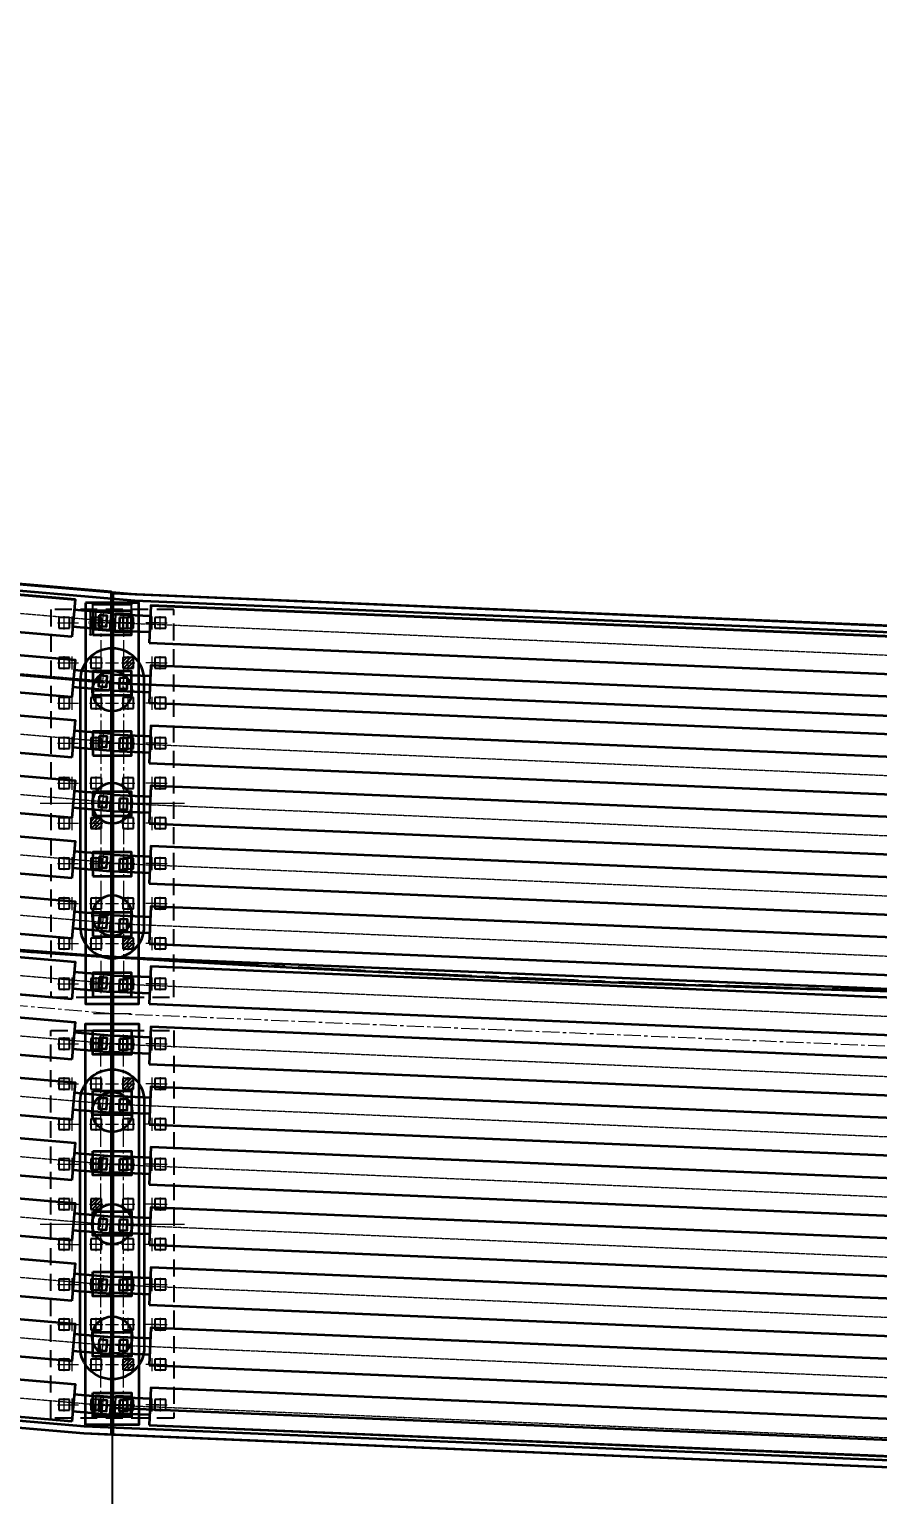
# Model space of a CAD drawing. Header units: millimetres. Extents: x 263685 to 14136308, y -2404013 to 2433772.
# Drawn here: x 6800423 to 6832170, y -488884 to -434065 of the extents above; entities that cross this region are included whole.
import ezdxf
from ezdxf import colors
from ezdxf.entities.mleader import LeaderData, LeaderLine
from ezdxf.math import Vec2, Vec3

# ---------------------------------------------------------------- set-up
doc = ezdxf.new("R2010")
doc.units = ezdxf.units.MM
for name, pattern in [('CENTER', [50.8, 31.75, -6.35, 6.35, -6.35]), ('невидимая', [9.525, 6.35, -3.175]), ('осевая', [2, 1.25, -0.25, 0.25, -0.25])]:
    doc.linetypes.add(name, pattern=pattern)
for name, color, linetype, lineweight in [('1-Бетон', 106, 'Continuous', 35), ('1-Оси', 1, 'CENTER', 20), ('ИС_Выноски', 3, 'Continuous', 18), ('ИС_Ось', 3, 'осевая', 18)]:
    doc.layers.add(name, color=color, linetype=linetype, lineweight=lineweight)
doc.layers.add('_Defpoints', color=8, linetype='Continuous', plot=False)
doc.layers.add('ИС_Невидимая', color=4, linetype='невидимая')
doc.layers.add('Штриховая', color=7, linetype='Continuous')
doc.styles.add('0', font='isocpeur.ttf', dxfattribs={"width": 0.8, "oblique": 15})
doc.styles.add('ISOCPEUR', font='isocpeur.ttf', dxfattribs={"width": 0.8, "oblique": 15, "height": 2.5})
doc.dimstyles.new('М25', dxfattribs={"dimscale": 25, "dimtxt": 2.5, "dimasz": 2, "dimexe": 1, "dimexo": 1, "dimgap": 1, "dimtad": 1, "dimdec": 0, "dimtxsty": '0', "dimblk1": 'OBLIQUE', "dimblk2": 'OBLIQUE', "dimsah": 1, "dimcen": 2.5, "dimdle": 1, "dimclrd": 256, "dimclre": 256, "dimclrt": 256, "dimaunit": 1, "dimadec": 0, "dimazin": 0, "dimtfac": 0.75, "dimtdec": 0, "dimtmove": 1, "dimatfit": 2, "dimldrblk": 'OBLIQUE', "dimfxl": 1, "dimtolj": 1, "dimtzin": 0, "dimlwd": -1, "dimlwe": -1, "dimarcsym": 0})
pattern_1 = [(176.87772, (98.23885, -49.14669), (-0.00518798, -0.09510861), [])]
pattern_2 = [(176.87772, (101.905245, -44.24796), (-0.00518798, -0.09510861), [])]
pattern_3 = [(176.87772, (94.08722, -51.25713), (-0.00518798, -0.09510861), [])]

# ---------------------------------------------------------------- blocks, each defined once
blk = doc.blocks.new('_None')
blk = doc.blocks.new('*U1427')
at = {"layer": 'ИС_Невидимая', "ltscale": 20}
blk.add_lwpolyline([(-0.2, -0.2), (0.2, -0.2), (0.2, 0.2), (-0.2, 0.2), (-0.2, -0.2)], dxfattribs=at)
at = {"layer": 'ИС_Ось', "ltscale": 50}
for points in [[(-0.25, 0), (0.25, 0)], [(0, -0.25), (0, 0.25)]]:
    blk.add_lwpolyline(points, dxfattribs=at)
blk = doc.blocks.new('*U1428')
at = {"color": 0, "linetype": 'ByBlock', "lineweight": -2, "transparency": 16777216}
for p in [(0, 0), (1.2, 0), (2.4, 0), (3.6, 0), (0, -1.5), (1.2, -1.5), (2.4, -1.5), (3.6, -1.5), (0, -3), (1.2, -3), (2.4, -3), (3.6, -3), (0, -4.5), (1.2, -4.5), (2.4, -4.5), (3.6, -4.5), (0, -6), (1.2, -6), (2.4, -6), (3.6, -6), (0, -7.5), (1.2, -7.5), (2.4, -7.5), (3.6, -7.5), (0, -9), (1.2, -9), (2.4, -9), (3.6, -9), (0, -10.5), (1.2, -10.5), (2.4, -10.5), (3.6, -10.5), (0, -12), (1.2, -12), (2.4, -12), (3.6, -12), (0, -13.5), (1.2, -13.5), (2.4, -13.5), (3.6, -13.5)]:
    blk.add_blockref('*U1427', p, dxfattribs=at)
blk = doc.blocks.new('*U1418')
at = {"layer": 'ИС_Невидимая', "ltscale": 20}
blk.add_lwpolyline([(-0.2, -0.2), (0.2, -0.2), (0.2, 0.2), (-0.2, 0.2), (-0.2, -0.2)], dxfattribs=at)
at = {"layer": 'ИС_Ось', "ltscale": 50}
for points in [[(-0.25, 0), (0.25, 0)], [(0, -0.25), (0, 0.25)]]:
    blk.add_lwpolyline(points, dxfattribs=at)
blk = doc.blocks.new('*U1439')
at = {"color": 0, "linetype": 'ByBlock', "lineweight": -2, "transparency": 16777216}
for p in [(0, 0), (1.2, 0), (2.4, 0), (3.6, 0), (0, -1.5), (1.2, -1.5), (2.4, -1.5), (3.6, -1.5), (0, -3), (1.2, -3), (2.4, -3), (3.6, -3), (0, -4.5), (1.2, -4.5), (2.4, -4.5), (3.6, -4.5), (0, -6), (1.2, -6), (2.4, -6), (3.6, -6), (0, -7.5), (1.2, -7.5), (2.4, -7.5), (3.6, -7.5), (0, -9), (1.2, -9), (2.4, -9), (3.6, -9), (0, -10.5), (1.2, -10.5), (2.4, -10.5), (3.6, -10.5), (0, -12), (1.2, -12), (2.4, -12), (3.6, -12), (0, -13.5), (1.2, -13.5), (2.4, -13.5), (3.6, -13.5)]:
    blk.add_blockref('*U1418', p, dxfattribs=at)
blk = doc.blocks.new('св поле кальм пл')
at = {"layer": 'Штриховая'}
h = blk.add_hatch(dxfattribs=at)
h.set_pattern_fill('ANSI31', color=256, scale=0.03)
h.set_pattern_definition(pattern_2)
h.paths.add_polyline_path([(30.663, -16.32), (30.396, -16.022), (30.098, -16.289), (30.366, -16.587)])
h = blk.add_hatch(dxfattribs=at)
h.set_pattern_fill('ANSI31', color=256, scale=0.03)
h.set_pattern_definition(pattern_1)
h.paths.add_polyline_path([(26.997, -21.219), (26.73, -20.921), (26.432, -21.188), (26.699, -21.486)])
h = blk.add_hatch(dxfattribs=at)
h.set_pattern_fill('ANSI31', color=256, scale=0.03)
h.set_pattern_definition(pattern_3)
h.paths.add_polyline_path([(22.845, -23.329), (22.578, -23.032), (22.28, -23.299), (22.547, -23.596)])
h = blk.add_hatch(dxfattribs=at)
h.set_pattern_fill('ANSI31', color=256, scale=0.03)
h.set_pattern_definition(pattern_3)
h.paths.add_polyline_path([(18.638, -27.101), (18.371, -26.803), (18.669, -26.536), (18.936, -26.834)])
h = blk.add_hatch(dxfattribs=at)
h.set_pattern_fill('ANSI31', color=256, scale=0.03)
h.set_pattern_definition(pattern_1)
h.paths.add_polyline_path([(16.089, -30.998), (15.822, -30.701), (16.12, -30.434), (16.387, -30.731)])
h = blk.add_hatch(dxfattribs=at)
h.set_pattern_fill('ANSI31', color=256, scale=0.03)
h.set_pattern_definition(pattern_2)
h.paths.add_polyline_path([(10.82, -34.11), (10.553, -33.812), (10.851, -33.545), (11.118, -33.843)])
at = {"layer": 'ИС_Невидимая', "ltscale": 0.1}
for points in [[(33.806, -17.129), (23.01, -26.808), (19.939, -23.383), (30.735, -13.704), (33.806, -17.129)], [(11.283, -37.322), (22.079, -27.643), (19.008, -24.218), (8.212, -33.897), (11.283, -37.322)]]:
    blk.add_lwpolyline(points, dxfattribs=at)
at = {"layer": 'ИС_Ось', "color": 1, "ltscale": 500}
blk.add_line((20.541, -24.992), (21.476, -26.034), dxfattribs=at)
at = {"layer": 'ИС_Ось', "color": 1, "lineweight": 40, "ltscale": 2, "true_color": 0xff0000, "flags": 128}
blk.add_lwpolyline([(34.634, -46.806, 0.046583), (-64.636, 63.963, 0.046583)], format="xyb", dxfattribs=at)
at = {"layer": 'ИС_Ось', "color": 1, "ltscale": 500}
for points in [[(32.27, -15.416), (21.082, -25.447)], [(28.408, -21.969), (25.337, -18.544)], [(9.747, -35.609), (20.935, -25.579)], [(16.681, -32.482), (13.61, -29.057)]]:
    blk.add_lwpolyline(points, dxfattribs=at)
at = {"color": 1, "rotation": 131.8774809}
for name, p in [('*U1439', (23.048, -26.102)), ('*U1428', (11.321, -36.616))]:
    blk.add_blockref(name, p, dxfattribs=at)
blk = doc.blocks.new('б33 план')
at = {"layer": '1-Бетон'}
blk.add_lwpolyline([(1400, 700), (31600, 700), (31600, -700), (1400, -700)], close=True, dxfattribs=at)
for points in [[(1400, 310), (0, 310), (0, -310), (1400, -310)], [(31600, 310), (33000, 310), (33000, -310), (31600, -310)]]:
    blk.add_lwpolyline(points, dxfattribs=at)
at = {"layer": 'ИС_Ось', "color": 3, "ltscale": 20}
for points in [[(0, 0), (33000, 0)], [(400, 310), (400, -310)], [(32600, 310), (32600, -310)]]:
    blk.add_lwpolyline(points, dxfattribs=at)
blk = doc.blocks.new('*U1908')
at = {"rotation": 182.4098864728825}
blk.add_blockref('б33 план', (16485, 694), dxfattribs=at)
blk = doc.blocks.new('*U1909')
at = {"layer": '_Defpoints', "color": 0, "linetype": 'ByBlock', "lineweight": -2, "transparency": 16777216}
for p in [(0, 0), (0, -2252), (0, -4504), (0, -6756), (0, -9008), (0, -11260), (0, -13512), (0, -15764), (0, -18016), (0, -20268), (0, -22520), (0, -24772), (0, -27024), (0, -29276)]:
    blk.add_blockref('*U1908', p, dxfattribs=at)
blk = doc.blocks.new('Б24 план')
at = {"layer": '1-Бетон'}
blk.add_lwpolyline([(1400, -700), (22600, -700), (22600, 700), (1400, 700)], close=True, dxfattribs=at)
for points in [[(1400, -310), (0, -310), (0, 310), (1400, 310)], [(22600, -310), (24000, -310), (24000, 310), (22600, 310)]]:
    blk.add_lwpolyline(points, dxfattribs=at)
at = {"layer": 'ИС_Ось', "color": 3, "ltscale": 20}
for points in [[(300, -310), (300, 310)], [(23700, -310), (23700, 310)], [(0, 0), (24000, 0)]]:
    blk.add_lwpolyline(points, dxfattribs=at)
blk = doc.blocks.new('*U1910')
at = {"rotation": 4.910079921255813}
blk.add_blockref('Б24 план', (-11956, -1027), dxfattribs=at)
blk = doc.blocks.new('*U1911')
at = {"layer": '_Defpoints', "color": 0, "linetype": 'ByBlock', "lineweight": -2, "transparency": 16777216}
for p in [(0, 0), (0, -2258), (0, -4516), (0, -6774), (0, -9032), (0, -11290), (0, -13548), (0, -15806), (0, -18064), (0, -20322), (0, -22580), (0, -24838), (0, -27096), (0, -29354)]:
    blk.add_blockref('*U1910', p, dxfattribs=at)
blk = doc.blocks.new('*U1370')
at = {"layer": '1-Бетон'}
blk.add_circle((0, 0), 750, dxfattribs=at)
blk = doc.blocks.new('*U1371')
at = {"layer": '1-Бетон', "color": 0, "linetype": 'ByBlock', "lineweight": -2, "transparency": 16777216}
for p in [(0, 0), (4200, 0), (8400, 0)]:
    blk.add_blockref('*U1370', p, dxfattribs=at)
blk = doc.blocks.new('*U1366')
at = {"layer": 'ИС_Ось', "ltscale": 500}
blk.add_line((0, -725), (0, 725), dxfattribs=at)
blk = doc.blocks.new('*U1367')
at = {"layer": '1-Бетон', "color": 0, "linetype": 'ByBlock', "lineweight": -2, "transparency": 16777216}
for p in [(0, 0), (2250, 0), (4500, 0), (6750, 0), (9000, 0), (11250, 0), (13500, 0)]:
    blk.add_blockref('*U1366', p, dxfattribs=at)
blk = doc.blocks.new('*U1368')
at = {"layer": 'ИС_Ось', "ltscale": 500}
blk.add_lwpolyline([(0, 500), (0, -1000)], dxfattribs=at)
blk = doc.blocks.new('*U1369')
at = {"color": 0, "linetype": 'ByBlock', "lineweight": -2, "transparency": 16777216}
for p in [(0, 0), (4200, 0), (8400, 0)]:
    blk.add_blockref('*U1368', p, dxfattribs=at)
blk = doc.blocks.new('*U1374')
at = {"layer": '1-Бетон'}
blk.add_circle((0, 0), 750, dxfattribs=at)
blk = doc.blocks.new('*U1375')
at = {"layer": '1-Бетон', "color": 0, "linetype": 'ByBlock', "lineweight": -2, "transparency": 16777216}
for p in [(0, 0), (4200, 0), (8400, 0)]:
    blk.add_blockref('*U1374', p, dxfattribs=at)
blk = doc.blocks.new('*U1372')
at = {"layer": 'ИС_Ось', "ltscale": 500}
blk.add_line((0, -725), (0, 725), dxfattribs=at)
blk = doc.blocks.new('*U1373')
at = {"layer": '1-Бетон', "color": 0, "linetype": 'ByBlock', "lineweight": -2, "transparency": 16777216}
for p in [(0, 0), (2250, 0), (4500, 0), (6750, 0), (9000, 0), (11250, 0), (13500, 0)]:
    blk.add_blockref('*U1372', p, dxfattribs=at)
blk = doc.blocks.new('_OBLIQUE')
at = {"color": 0, "linetype": 'ByBlock', "lineweight": -2}
blk.add_line((0.5, 0.5), (-0.5, -0.5), dxfattribs=at)
blk = doc.blocks.new('*D1912')
at = {"layer": '_Defpoints', "color": 2, "transparency": 16777216}
for p, q in [((6802776, -455579), (6804276, -455579)), ((6802801, -455792), (6802801, -455554)), ((6804251, -455792), (6804251, -455554))]:
    blk.add_line(p, q, dxfattribs=at)
at = {"layer": 'Defpoints', "color": 0, "transparency": 16777216}
for p in [(6802801, -455817), (6804251, -455579), (6804251, -455817)]:
    blk.add_point(p, dxfattribs=at)
at = {"layer": '_Defpoints', "color": 2, "transparency": 16777216, "xscale": 50, "yscale": 50, "zscale": 50, "rotation": 180}
blk.add_blockref('_OBLIQUE', (6802801, -455579), dxfattribs=at)
at = {"layer": '_Defpoints', "color": 2, "transparency": 16777216, "xscale": 50, "yscale": 50, "zscale": 50}
blk.add_blockref('_OBLIQUE', (6804251, -455579), dxfattribs=at)
at = {"layer": '_Defpoints', "color": 2, "transparency": 16777216, "insert": (6803526, -455523), "char_height": 62.5, "attachment_point": 5, "style": '0'}
blk.add_mtext('\\A1;1450', dxfattribs=at)
blk = doc.blocks.new('*D1913')
at = {"layer": '_Defpoints', "color": 2, "transparency": 16777216}
for p, q in [((6802776, -455817), (6802678, -455817)), ((6802703, -455792), (6802703, -456742)), ((6802776, -456717), (6802678, -456717))]:
    blk.add_line(p, q, dxfattribs=at)
at = {"layer": 'Defpoints', "color": 0, "transparency": 16777216}
for p in [(6802801, -455817), (6802703, -456717), (6802801, -456717)]:
    blk.add_point(p, dxfattribs=at)
at = {"layer": '_Defpoints', "color": 2, "transparency": 16777216, "xscale": 50, "yscale": 50, "zscale": 50}
for p, rotation in [((6802703, -455817), 90), ((6802703, -456717), 270)]:
    blk.add_blockref('_OBLIQUE', p, dxfattribs=dict(at, rotation=rotation))
at = {"layer": '_Defpoints', "color": 2, "transparency": 16777216, "insert": (6802647, -456267), "char_height": 62.5, "attachment_point": 5, "rotation": 90, "style": '0'}
blk.add_mtext('\\A1;900', dxfattribs=at)
blk = doc.blocks.new('мост план кальмиус')
at = {"layer": 'ИС_Выноски'}
ml = blk.add_multileader_mtext('Standard', dxfattribs=at)
ml.set_content('Ось опоры ОП2 \\PПК 70+5,09', color=256, style='ISOCPEUR')
ml.set_leader_properties(color=256, linetype='ByLayer')
ml.set_arrow_properties(name='NONE')
ml.build(insert=Vec2(0, 0))
ml.multileader.update_dxf_attribs({"text_left_attachment_type": 6, "text_right_attachment_type": 6, "dogleg_length": 0.36, "arrow_head_size": 600, "scale": 200})
ctx = ml.context
ctx.base_point, ctx.scale, ctx.char_height, ctx.arrow_head_size, ctx.landing_gap_size, ctx.plane_origin, ctx.plane_x_axis, ctx.plane_y_axis = Vec3(-49547.1, -28758.8), 200, 1200, 600, 125, Vec3(-42551.4, -9400.5), Vec3(0, 1), Vec3(-1, 0)
ctx.left_attachment, ctx.right_attachment, ctx.text_align_type = 6, 6, 1
notes = []
notes.append((ctx, [(1, (1, 1, 0), (-49547.1, -19064.7), (0, -1), 161, [(1, [(-49547.1, -16236.4)], 0, [])])]))
ctx.mtext.insert, ctx.mtext.text_direction, ctx.mtext.rotation, ctx.mtext.width, ctx.mtext.alignment, ctx.mtext.flow_direction = Vec3(-50987.1, -23992.3), Vec3(0, 1), 1.5707963, 12285.253, 2, 5
for ctx, leaders in notes:
    for number, flags, end, landing, length, lines in leaders:
        leader = LeaderData()
        leader.index, (leader.has_last_leader_line, leader.has_dogleg_vector, leader.attachment_direction) = number, flags
        leader.last_leader_point, leader.dogleg_vector, leader.dogleg_length = Vec3(end), Vec3(landing), length
        for number, points, colour, breaks in lines:
            line = LeaderLine()
            line.index, line.vertices, line.color, line.breaks = number, Vec3.list(points), colors.encode_raw_color(colour), breaks
            leader.lines.append(line)
        ctx.leaders.append(leader)

msp = doc.modelspace()

# ---------------------------------------------------------------- linework, layer by layer
at = {"layer": '1-Бетон', "color": 4}
for points in [[(6803501.425, -455113.6027), (6779525.5592, -453053.8968), (6779525.5592, -484616), (6802469.65, -486587.0687), (6803501.425, -486630.4912), (6803501.425, -455113.6027)], [(6802139.9436, -455398.1145), (6781017.7422, -453583.5598)], [(6836522.2504, -456542.2342), (6803551.425, -455167.3342), (6803551.425, -486632.5955), (6836177.1966, -488005.66), (6836522.2504, -488004.8387), (6836522.2504, -456542.2342)], [(6803214.6911, -458505.0406), (6779238.8253, -456445.3347)], [(6803393.0175, -458513.6593), (6836509.1209, -459907.374)], [(6779571.5768, -466921.3794), (6803500.4576, -468767.6356)], [(6836522.2504, -470133.704), (6803550.4091, -468770.7352)]]:
    msp.add_lwpolyline(points, dxfattribs=at)
at = {"layer": '1-Бетон'}
for points in [[(6779525.5592, -453053.8968), (6804390.0413, -455189.9414), (6836841.2633, -456555.66), (6869303.2375, -456555.66), (6901754.4595, -455189.9414), (6926618.9416, -453053.8968)], [(6868172.6887, -456805.66), (6836836.0049, -456805.66), (6804374.0786, -455439.4909), (6779525.5592, -453304.8176)], [(6804966.611, -455614.5606), (6835140.411, -456884.4332)], [(6802020.1145, -470340.9769), (6797301.2042, -469935.5873)], [(6926618.9416, -484365.0792), (6903658.8881, -486337.5192), (6869962.0458, -487755.66), (6836182.455, -487755.66), (6802485.6126, -486337.5192), (6779525.5592, -484365.0792)], [(6802020.1145, -486146.9769), (6780897.9131, -484332.4221)], [(6779525.5592, -484616), (6802469.65, -486587.0687), (6836177.1966, -488005.66), (6869967.3041, -488005.66), (6903674.8508, -486587.0687), (6926618.9416, -484616)], [(6836563.6054, -487005.6942), (6803591.8126, -485640.9785)], [(6835080.4515, -487559.1491), (6804907.1607, -486289.2979)]]:
    msp.add_lwpolyline(points, dxfattribs=at)
at = {"layer": '1-Бетон', "color": 3}
for points in [[(6802525.7753, -455517.7305), (6802525.7753, -470517.7305), (6804525.8414, -470517.7305), (6804525.8414, -455517.7305)], [(6802525.5871, -486268.197), (6802525.9635, -471268.0192), (6804526.0296, -471267.0411), (6804525.6532, -486267.219)]]:
    msp.add_lwpolyline(points, close=True, dxfattribs=at)
at = {"layer": '1-Бетон', "color": 5}
for points in [[(6802801.425, -456717.3748), (6804251.425, -456717.3748), (6804251.425, -455817.3748), (6802801.425, -455817.3748), (6802801.425, -456717.3748)], [(6803043.6612, -455977.5923), (6803009.4243, -456376.1244), (6803308.3234, -456401.802), (6803342.5603, -456003.2699), (6803043.6612, -455977.5923)], [(6803796.604, -456065.7631), (6803779.7848, -456465.4094), (6804079.5195, -456478.0238), (6804096.3387, -456078.3775), (6803796.604, -456065.7631)], [(6802801.425, -458975.3748), (6804251.425, -458975.3748), (6804251.425, -458075.3748), (6802801.425, -458075.3748), (6802801.425, -458975.3748)], [(6803043.6612, -458235.5923), (6803009.4243, -458634.1244), (6803308.3234, -458659.802), (6803342.5603, -458261.2699), (6803043.6612, -458235.5923)], [(6803796.604, -458323.7631), (6803779.7848, -458723.4094), (6804079.5195, -458736.0238), (6804096.3387, -458336.3775), (6803796.604, -458323.7631)], [(6802801.425, -461233.3748), (6804251.425, -461233.3748), (6804251.425, -460333.3748), (6802801.425, -460333.3748), (6802801.425, -461233.3748)], [(6803043.6612, -460493.5923), (6803009.4243, -460892.1244), (6803308.3234, -460917.802), (6803342.5603, -460519.2699), (6803043.6612, -460493.5923)], [(6803796.604, -460581.7631), (6803779.7848, -460981.4094), (6804079.5195, -460994.0238), (6804096.3387, -460594.3775), (6803796.604, -460581.7631)], [(6802801.425, -463491.3748), (6804251.425, -463491.3748), (6804251.425, -462591.3748), (6802801.425, -462591.3748), (6802801.425, -463491.3748)], [(6803043.6612, -462751.5923), (6803009.4243, -463150.1244), (6803308.3234, -463175.802), (6803342.5603, -462777.2699), (6803043.6612, -462751.5923)], [(6803796.604, -462839.7631), (6803779.7848, -463239.4094), (6804079.5195, -463252.0238), (6804096.3387, -462852.3775), (6803796.604, -462839.7631)], [(6802801.425, -465749.3748), (6804251.425, -465749.3748), (6804251.425, -464849.3748), (6802801.425, -464849.3748), (6802801.425, -465749.3748)], [(6803043.6612, -465009.5923), (6803009.4243, -465408.1244), (6803308.3234, -465433.802), (6803342.5603, -465035.2699), (6803043.6612, -465009.5923)], [(6803796.604, -465097.7631), (6803779.7848, -465497.4094), (6804079.5195, -465510.0238), (6804096.3387, -465110.3775), (6803796.604, -465097.7631)], [(6802801.425, -468007.3748), (6804251.425, -468007.3748), (6804251.425, -467107.3748), (6802801.425, -467107.3748), (6802801.425, -468007.3748)], [(6803043.6612, -467267.5923), (6803009.4243, -467666.1244), (6803308.3234, -467691.802), (6803342.5603, -467293.2699), (6803043.6612, -467267.5923)], [(6803796.604, -467355.7631), (6803779.7848, -467755.4094), (6804079.5195, -467768.0238), (6804096.3387, -467368.3775), (6803796.604, -467355.7631)], [(6802801.425, -470265.3748), (6804251.425, -470265.3748), (6804251.425, -469365.3748), (6802801.425, -469365.3748), (6802801.425, -470265.3748)], [(6803043.6612, -469525.5923), (6803009.4243, -469924.1244), (6803308.3234, -469949.802), (6803342.5603, -469551.2699), (6803043.6612, -469525.5923)], [(6803796.604, -469613.7631), (6803779.7848, -470013.4094), (6804079.5195, -470026.0238), (6804096.3387, -469626.3775), (6803796.604, -469613.7631)], [(6802801.425, -471519.3748), (6804251.425, -471519.3748), (6804251.425, -472419.3748), (6802801.425, -472419.3748), (6802801.425, -471519.3748)], [(6803043.6612, -471783.5923), (6803009.4243, -472182.1244), (6803308.3234, -472207.802), (6803342.5603, -471809.2699), (6803043.6612, -471783.5923)], [(6803796.604, -471829.7631), (6803779.7848, -472229.4094), (6804079.5195, -472242.0238), (6804096.3387, -471842.3775), (6803796.604, -471829.7631)], [(6802801.425, -473777.3748), (6804251.425, -473777.3748), (6804251.425, -474677.3748), (6802801.425, -474677.3748), (6802801.425, -473777.3748)], [(6803043.6612, -474041.5923), (6803009.4243, -474440.1244), (6803308.3234, -474465.802), (6803342.5603, -474067.2699), (6803043.6612, -474041.5923)], [(6803796.604, -474081.7631), (6803779.7848, -474481.4094), (6804079.5195, -474494.0238), (6804096.3387, -474094.3775), (6803796.604, -474081.7631)], [(6802801.425, -476035.3748), (6804251.425, -476035.3748), (6804251.425, -476935.3748), (6802801.425, -476935.3748), (6802801.425, -476035.3748)], [(6803043.6612, -476299.5923), (6803009.4243, -476698.1244), (6803308.3234, -476723.802), (6803342.5603, -476325.2699), (6803043.6612, -476299.5923)], [(6803796.604, -476333.7631), (6803779.7848, -476733.4094), (6804079.5195, -476746.0238), (6804096.3387, -476346.3775), (6803796.604, -476333.7631)], [(6802801.425, -478293.3748), (6804251.425, -478293.3748), (6804251.425, -479193.3748), (6802801.425, -479193.3748), (6802801.425, -478293.3748)], [(6803043.6612, -478557.5923), (6803009.4243, -478956.1244), (6803308.3234, -478981.802), (6803342.5603, -478583.2699), (6803043.6612, -478557.5923)], [(6803796.604, -478585.7631), (6803779.7848, -478985.4094), (6804079.5195, -478998.0238), (6804096.3387, -478598.3775), (6803796.604, -478585.7631)], [(6802801.425, -480551.3748), (6804251.425, -480551.3748), (6804251.425, -481451.3748), (6802801.425, -481451.3748), (6802801.425, -480551.3748)], [(6803043.6612, -480815.5923), (6803009.4243, -481214.1244), (6803308.3234, -481239.802), (6803342.5603, -480841.2699), (6803043.6612, -480815.5923)], [(6803796.604, -480837.7631), (6803779.7848, -481237.4094), (6804079.5195, -481250.0238), (6804096.3387, -480850.3775), (6803796.604, -480837.7631)], [(6802801.425, -482809.3748), (6804251.425, -482809.3748), (6804251.425, -483709.3748), (6802801.425, -483709.3748), (6802801.425, -482809.3748)], [(6803043.6612, -483073.5923), (6803009.4243, -483472.1244), (6803308.3234, -483497.802), (6803342.5603, -483099.2699), (6803043.6612, -483073.5923)], [(6803796.604, -483089.7631), (6803779.7848, -483489.4094), (6804079.5195, -483502.0238), (6804096.3387, -483102.3775), (6803796.604, -483089.7631)], [(6802801.425, -485067.3748), (6804251.425, -485067.3748), (6804251.425, -485967.3748), (6802801.425, -485967.3748), (6802801.425, -485067.3748)], [(6803043.6612, -485331.5923), (6803009.4243, -485730.1244), (6803308.3234, -485755.802), (6803342.5603, -485357.2699), (6803043.6612, -485331.5923)], [(6803796.604, -485341.7631), (6803779.7848, -485741.4094), (6804079.5195, -485754.0238), (6804096.3387, -485354.3775), (6803796.604, -485341.7631)]]:
    msp.add_lwpolyline(points, dxfattribs=at)
at = {"layer": '1-Бетон', "elevation": -5778.159}
for points in [[(6802326.4891, -458418.0641), (6802326.4891, -467618.0003, 0.9958479419), (6804726.4891, -467618.0003), (6804726.4891, -458418.0641, 0.9958479419)], [(6802326.4891, -483367.6855), (6802326.4891, -474167.7493, -0.9958479419), (6804726.4891, -474167.7493), (6804726.4891, -483367.6855, -0.9958479419)]]:
    msp.add_lwpolyline(points, format="xyb", close=True, dxfattribs=at)
at = {"layer": '1-Бетон', "color": 1}
msp.add_arc((6853073.4951, 329696.4885), 800001.3732, 266.0846828162, 273.2466191138, dxfattribs=at)
at = {"layer": '1-Оси', "color": 1, "ltscale": 20}
msp.add_lwpolyline([(6926618.9416, -468835.0921), (6902746.4591, -470885.9165), (6869622.2208, -472280.6612), (6836502.7045, -472279.837), (6803398.0417, -470885.9165), (6779525.5592, -468835.0921)], dxfattribs=at)
at = {"layer": '_Defpoints', "color": 2}
for points in [[(6802907.0505, -455815.3039), (6802847.136, -456512.7351), (6803444.9341, -456564.0904), (6803504.8487, -455866.6592)], [(6803653.0439, -455909.5886), (6803623.6102, -456608.9695), (6804223.0796, -456634.1983), (6804252.5132, -455934.8174)], [(6802907.0505, -485169.3039), (6802847.136, -485866.7351), (6803444.9341, -485918.0904), (6803504.8487, -485220.6592)], [(6803653.0439, -485185.5886), (6803623.6102, -485884.9695), (6804223.0796, -485910.1983), (6804252.5132, -485210.8174)]]:
    msp.add_lwpolyline(points, close=True, dxfattribs=at)
at = {"layer": 'ИС_Ось', "color": 1, "ltscale": 500}
msp.add_line((6804226.425, -470892.3748), (6802826.425, -470892.3748), dxfattribs=at)
for points in [[(6803526.425, -455243.5039), (6803526.425, -470793.7352)], [(6800826.425, -463017.7305), (6806226.425, -463017.7305)], [(6803526.425, -486541.2457), (6803526.425, -470991.0144)], [(6800826.425, -478767.13), (6806226.425, -478767.13)]]:
    msp.add_lwpolyline(points, dxfattribs=at)
at = {"layer": 'ИС_Ось', "ltscale": 50}
for points in [[(6802026.6247, -456518.3263), (6802026.6247, -456018.3263)], [(6803526.6247, -456518.3263), (6803526.6247, -456018.3263)], [(6805026.2245, -456518.3263), (6805026.2245, -456018.3263)], [(6801776.6247, -456268.3263), (6802276.6247, -456268.3263)], [(6803276.6247, -456268.3263), (6803776.6247, -456268.3263)], [(6805276.2245, -456268.3263), (6804776.2245, -456268.3263)], [(6802026.6247, -458018.3263), (6802026.6247, -457518.3263)], [(6803526.6247, -458018.3263), (6803526.6247, -457518.3263)], [(6805026.2245, -458018.3263), (6805026.2245, -457518.3263)], [(6801776.6247, -457768.3263), (6802276.6247, -457768.3263)], [(6803276.6247, -457768.3263), (6803776.6247, -457768.3263)], [(6805276.2245, -457768.3263), (6804776.2245, -457768.3263)], [(6801776.6251, -459268.4417), (6802276.6251, -459268.4417)], [(6802026.6251, -459518.4417), (6802026.6251, -459018.4417)], [(6803276.6251, -459268.4417), (6803776.6251, -459268.4417)], [(6803526.6251, -459518.4417), (6803526.6251, -459018.4417)], [(6805276.2249, -459268.4417), (6804776.2249, -459268.4417)], [(6805026.2249, -459518.4417), (6805026.2249, -459018.4417)], [(6801776.6251, -460768.4417), (6802276.6251, -460768.4417)], [(6802026.6251, -461018.4417), (6802026.6251, -460518.4417)], [(6803276.6251, -460768.4417), (6803776.6251, -460768.4417)], [(6803526.6251, -461018.4417), (6803526.6251, -460518.4417)], [(6805276.2249, -460768.4417), (6804776.2249, -460768.4417)], [(6805026.2249, -461018.4417), (6805026.2249, -460518.4417)], [(6802026.6251, -462518.4417), (6802026.6251, -462018.4417)], [(6803526.6251, -462518.4417), (6803526.6251, -462018.4417)], [(6805026.2249, -462518.4417), (6805026.2249, -462018.4417)], [(6801776.6251, -462268.4417), (6802276.6251, -462268.4417)], [(6803276.6251, -462268.4417), (6803776.6251, -462268.4417)], [(6805276.2249, -462268.4417), (6804776.2249, -462268.4417)], [(6801776.6251, -463768.4417), (6802276.6251, -463768.4417)], [(6802026.6251, -464018.4417), (6802026.6251, -463518.4417)], [(6803276.6251, -463768.4417), (6803776.6251, -463768.4417)], [(6803526.6251, -464018.4417), (6803526.6251, -463518.4417)], [(6805276.2249, -463768.4417), (6804776.2249, -463768.4417)], [(6805026.2249, -464018.4417), (6805026.2249, -463518.4417)], [(6801776.6247, -465268.3263), (6802276.6247, -465268.3263)], [(6802026.6247, -465518.3263), (6802026.6247, -465018.3263)], [(6803276.6247, -465268.3263), (6803776.6247, -465268.3263)], [(6803526.6247, -465518.3263), (6803526.6247, -465018.3263)], [(6805276.2245, -465268.3263), (6804776.2245, -465268.3263)], [(6805026.2245, -465518.3263), (6805026.2245, -465018.3263)], [(6801776.6247, -466768.3263), (6802276.6247, -466768.3263)], [(6802026.6247, -467018.3263), (6802026.6247, -466518.3263)], [(6803276.6247, -466768.3263), (6803776.6247, -466768.3263)], [(6803526.6247, -467018.3263), (6803526.6247, -466518.3263)], [(6805276.2245, -466768.3263), (6804776.2245, -466768.3263)], [(6805026.2245, -467018.3263), (6805026.2245, -466518.3263)], [(6802026.1242, -468518.4418), (6802026.1242, -468018.4418)], [(6803526.1242, -468518.4418), (6803526.1242, -468018.4418)], [(6805025.724, -468518.4418), (6805025.724, -468018.4418)], [(6801776.1242, -468268.4418), (6802276.1242, -468268.4418)], [(6803276.1242, -468268.4418), (6803776.1242, -468268.4418)], [(6805275.724, -468268.4418), (6804775.724, -468268.4418)], [(6801776.6247, -469768.3263), (6802276.6247, -469768.3263)], [(6802026.6247, -470018.3263), (6802026.6247, -469518.3263)], [(6803276.6247, -469768.3263), (6803776.6247, -469768.3263)], [(6803526.6247, -470018.3263), (6803526.6247, -469518.3263)], [(6805276.2245, -469768.3263), (6804776.2245, -469768.3263)], [(6805026.2245, -470018.3263), (6805026.2245, -469518.3263)], [(6802026.6251, -472268.7305), (6802026.6251, -471768.7305)], [(6803526.6251, -472268.7305), (6803526.6251, -471768.7305)], [(6805026.2249, -472268.7305), (6805026.2249, -471768.7305)], [(6801776.6251, -472018.7305), (6802276.6251, -472018.7305)], [(6803276.6251, -472018.7305), (6803776.6251, -472018.7305)], [(6805276.2249, -472018.7305), (6804776.2249, -472018.7305)], [(6801776.6247, -473518.615), (6802276.6247, -473518.615)], [(6802026.6247, -473768.615), (6802026.6247, -473268.615)], [(6803276.6247, -473518.615), (6803776.6247, -473518.615)], [(6803526.6247, -473768.615), (6803526.6247, -473268.615)], [(6805276.2245, -473518.615), (6804776.2245, -473518.615)], [(6805026.2245, -473768.615), (6805026.2245, -473268.615)], [(6801776.6247, -475018.615), (6802276.6247, -475018.615)], [(6802026.6247, -475268.615), (6802026.6247, -474768.615)], [(6803276.6247, -475018.615), (6803776.6247, -475018.615)], [(6803526.6247, -475268.615), (6803526.6247, -474768.615)], [(6805276.2245, -475018.615), (6804776.2245, -475018.615)], [(6805026.2245, -475268.615), (6805026.2245, -474768.615)], [(6802026.6251, -476768.7305), (6802026.6251, -476268.7305)], [(6803526.6251, -476768.7305), (6803526.6251, -476268.7305)], [(6805026.2249, -476768.7305), (6805026.2249, -476268.7305)], [(6801776.6251, -476518.7305), (6802276.6251, -476518.7305)], [(6803276.6251, -476518.7305), (6803776.6251, -476518.7305)], [(6805276.2249, -476518.7305), (6804776.2249, -476518.7305)], [(6801776.6251, -478018.7305), (6802276.6251, -478018.7305)], [(6802026.6251, -478268.7305), (6802026.6251, -477768.7305)], [(6803276.6251, -478018.7305), (6803776.6251, -478018.7305)], [(6803526.6251, -478268.7305), (6803526.6251, -477768.7305)], [(6805276.2249, -478018.7305), (6804776.2249, -478018.7305)], [(6805026.2249, -478268.7305), (6805026.2249, -477768.7305)], [(6801776.6251, -479518.7305), (6802276.6251, -479518.7305)], [(6802026.6251, -479768.7305), (6802026.6251, -479268.7305)], [(6803276.6251, -479518.7305), (6803776.6251, -479518.7305)], [(6803526.6251, -479768.7305), (6803526.6251, -479268.7305)], [(6805276.2249, -479518.7305), (6804776.2249, -479518.7305)], [(6805026.2249, -479768.7305), (6805026.2249, -479268.7305)], [(6801776.6251, -481018.7305), (6802276.6251, -481018.7305)], [(6802026.6251, -481268.7305), (6802026.6251, -480768.7305)], [(6803276.6251, -481018.7305), (6803776.6251, -481018.7305)], [(6803526.6251, -481268.7305), (6803526.6251, -480768.7305)], [(6805276.2249, -481018.7305), (6804776.2249, -481018.7305)], [(6805026.2249, -481268.7305), (6805026.2249, -480768.7305)], [(6802026.6251, -482768.7305), (6802026.6251, -482268.7305)], [(6803526.6251, -482768.7305), (6803526.6251, -482268.7305)], [(6805026.2249, -482768.7305), (6805026.2249, -482268.7305)], [(6801776.6251, -482518.7305), (6802276.6251, -482518.7305)], [(6803276.6251, -482518.7305), (6803776.6251, -482518.7305)], [(6805276.2249, -482518.7305), (6804776.2249, -482518.7305)], [(6801776.6247, -484018.615), (6802276.6247, -484018.615)], [(6802026.6247, -484268.615), (6802026.6247, -483768.615)], [(6803276.6247, -484018.615), (6803776.6247, -484018.615)], [(6803526.6247, -484268.615), (6803526.6247, -483768.615)], [(6805276.2245, -484018.615), (6804776.2245, -484018.615)], [(6805026.2245, -484268.615), (6805026.2245, -483768.615)], [(6801776.6251, -485518.7305), (6802276.6251, -485518.7305)], [(6802026.6251, -485768.7305), (6802026.6251, -485268.7305)], [(6803276.6251, -485518.7305), (6803776.6251, -485518.7305)], [(6803526.6251, -485768.7305), (6803526.6251, -485268.7305)], [(6805276.2249, -485518.7305), (6804776.2249, -485518.7305)], [(6805026.2249, -485768.7305), (6805026.2249, -485268.7305)]]:
    msp.add_lwpolyline(points, dxfattribs=at)
at = {"layer": 'ИС_Ось', "ltscale": 500, "elevation": 5778.159}
for points in [[(6803101.425, -455917.3748), (6803101.425, -470117.3748)], [(6803101.425, -485868.3748), (6803101.425, -471668.3748)]]:
    msp.add_lwpolyline(points, dxfattribs=at)
at = {"layer": 'ИС_Ось', "ltscale": 500}
for points in [[(6803951.425, -455917.3748), (6803951.425, -470117.3748)], [(6803951.425, -485868.3748), (6803951.425, -471668.3748)]]:
    msp.add_lwpolyline(points, dxfattribs=at)

# ---------------------------------------------------------------- block references
at = {"xscale": -1, "rotation": 90}
msp.add_blockref('*U1369', (6803276.425, -458817.7305), dxfattribs=at)
at = {"layer": '1-Бетон'}
msp.add_blockref('мост план кальмиус', (6853073.53, -668947.9294), dxfattribs=at)
at = {"layer": '1-Бетон', "color": 1, "xscale": 999.9999999999985, "yscale": 999.9999999999985, "zscale": 999.9999999999985, "rotation": 228.1225190970572}
msp.add_blockref('св поле кальм пл', (6836546.8121, -472280.66), dxfattribs=at)
at = {"layer": '1-Бетон', "xscale": -1, "rotation": 90}
for name, p in [('*U1373', (6803526.425, -456267.3748)), ('*U1375', (6803526.425, -458817.7305))]:
    msp.add_blockref(name, p, dxfattribs=at)
at = {"layer": '1-Бетон', "rotation": 90}
for name, p in [('*U1367', (6803526.425, -485517.13)), ('*U1371', (6803526.425, -482967.13))]:
    msp.add_blockref(name, p, dxfattribs=at)
at = {"layer": '_Defpoints', "xscale": -1}
for name, p in [('*U1911', (6791518.9284, -455188.2683)), ('*U1909', (6820023.8227, -456948.8671))]:
    msp.add_blockref(name, p, dxfattribs=at)

# ---------------------------------------------------------------- dimensions: what is measured, and where the dimension line sits
at = {"layer": '_Defpoints', "color": 2}
for base, p2, angle, picture, middle in [((6804251.425, -455578.8904), (6804251.425, -455817.3748), 0.00002421, '*D1912', (6803526.425, -455522.6404)), ((6802702.8125, -456717.3748), (6802801.425, -456717.3748), 90.00002423, '*D1913', (6802646.5625, -456267.3748))]:
    dim = msp.add_linear_dim(base=base, p1=(6802801.425, -455817.3748), p2=p2, angle=angle, dimstyle='М25', override={"dimclrd": 2, "dimclre": 2, "dimclrt": 2}, dxfattribs=at)
    dim.commit()
    dim.dimension.update_dxf_attribs({"geometry": picture, "text_midpoint": middle})

# ---------------------------------------------------------------- leaders
at = {"layer": 'ИС_Выноски'}
ml = msp.add_multileader_mtext('Standard', dxfattribs=at)
ml.set_content('Ось опоры ОП2 \\PПК 70+5,09', color=256, style='ISOCPEUR')
ml.set_leader_properties(color=256, linetype='ByLayer')
ml.set_arrow_properties(name='NONE')
ml.build(insert=Vec2(0, 0))
ml.multileader.update_dxf_attribs({"text_left_attachment_type": 6, "text_right_attachment_type": 6, "dogleg_length": 0.36, "arrow_head_size": 600, "scale": 200})
ctx = ml.context
ctx.base_point, ctx.scale, ctx.char_height, ctx.arrow_head_size, ctx.landing_gap_size, ctx.plane_origin, ctx.plane_x_axis, ctx.plane_y_axis = Vec3(6803526.425, -499063.6887), 200, 1200, 600, 125, Vec3(6810522.1015, -479705.4074), Vec3(0, 1), Vec3(-1, 0)
ctx.left_attachment, ctx.right_attachment, ctx.text_align_type = 6, 6, 1
notes = []
notes.append((ctx, [(1, (1, 1, 0), (6803526.425, -489369.5689), (0, -1), 161.0417, [(1, [(6803526.425, -486541.2457)], 0, [])])]))
ctx.mtext.insert, ctx.mtext.text_direction, ctx.mtext.rotation, ctx.mtext.width, ctx.mtext.alignment, ctx.mtext.flow_direction = Vec3(6802086.425, -494297.1497), Vec3(0, 1), 1.5707963268, 12285.253308, 2, 5
for ctx, leaders in notes:
    for number, flags, end, landing, length, lines in leaders:
        leader = LeaderData()
        leader.index, (leader.has_last_leader_line, leader.has_dogleg_vector, leader.attachment_direction) = number, flags
        leader.last_leader_point, leader.dogleg_vector, leader.dogleg_length = Vec3(end), Vec3(landing), length
        for number, points, colour, breaks in lines:
            line = LeaderLine()
            line.index, line.vertices, line.color, line.breaks = number, Vec3.list(points), colors.encode_raw_color(colour), breaks
            leader.lines.append(line)
        ctx.leaders.append(leader)

doc.saveas('drawing.dxf')
